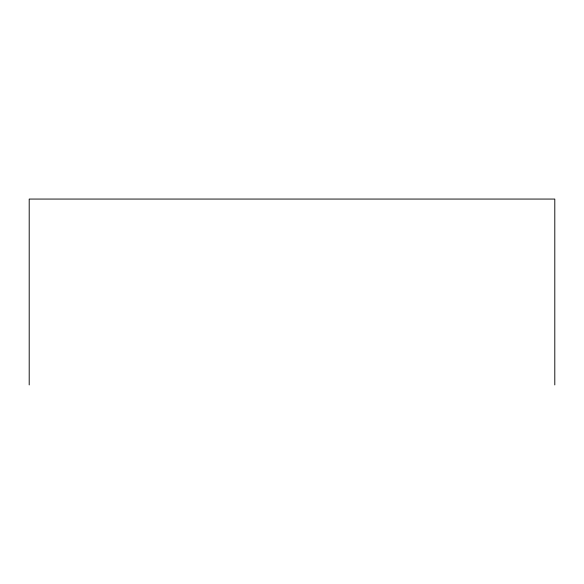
<?xml version="1.0" encoding="UTF-8"?>
<svg xmlns="http://www.w3.org/2000/svg" width="584" height="584" viewBox="0 0 584 584"><rect width="100%" height="100%" fill="white"/><g stroke="black" fill="none" stroke-linecap="round" stroke-linejoin="round"><path stroke-width="0.88" d="M554.8 384.936L554.8 199.064L29.2 199.064L29.2 384.936"/></g></svg>
